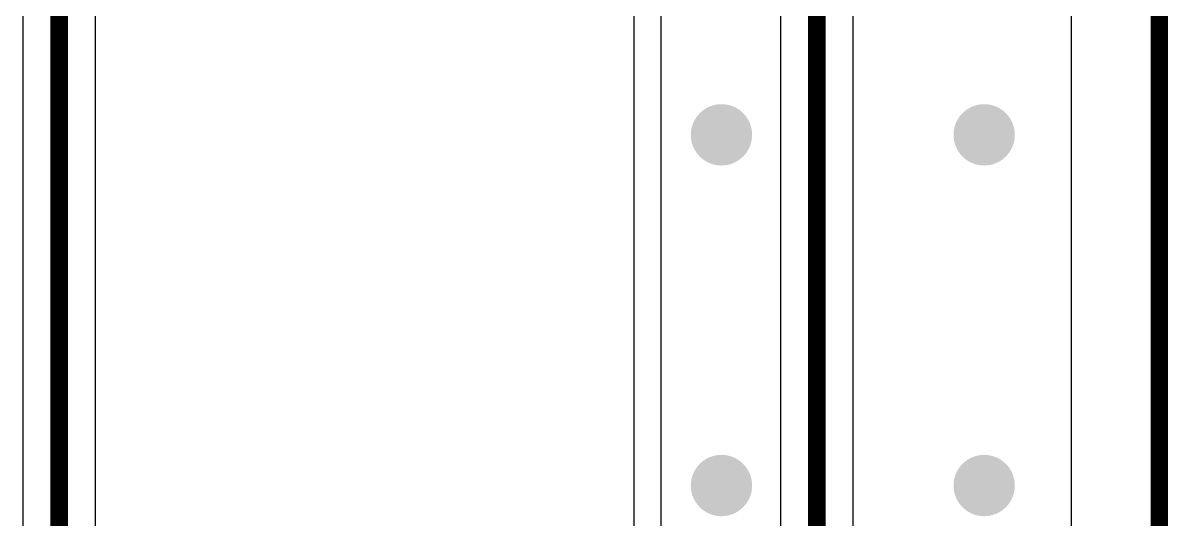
# Model space of a CAD drawing. Header units: inches. Extents: x -0.14 to 3.29, y -0.08 to 7.88.
# Drawn here: x 2.363 to 2.878, y 4.355 to 4.578 of the extents above; entities that cross this region are included whole.
import ezdxf

# ---------------------------------------------------------------- set-up
doc = ezdxf.new("R2010")
doc.units = ezdxf.units.IN
doc.header["$MEASUREMENT"] = 0
for name, color, linetype in [('Board outline', 6, 'Continuous'), ('Bottom Layer', 5, 'Continuous'), ('Top Layer', 1, 'Continuous'), ('Via Holes', 16, 'Continuous')]:
    doc.layers.add(name, color=color, linetype=linetype)

msp = doc.modelspace()

# ---------------------------------------------------------------- hatches: boundary and pattern name
at = {"layer": 'Bottom Layer'}
h = msp.add_hatch(color=5, dxfattribs=at)
edge = h.paths.add_edge_path()
edge.add_arc((2.67717, 4.52756), 0.01378, 0, 360)
h = msp.add_hatch(color=5, dxfattribs=at)
edge = h.paths.add_edge_path()
edge.add_arc((2.79528, 4.52756), 0.01378, 0, 360)
h = msp.add_hatch(color=5, dxfattribs=at)
edge = h.paths.add_edge_path()
edge.add_arc((2.67717, 4.37008), 0.01378, 0, 360)
h = msp.add_hatch(color=5, dxfattribs=at)
edge = h.paths.add_edge_path()
edge.add_arc((2.79528, 4.37008), 0.01378, 0, 360)
at = {"layer": 'Top Layer'}
h = msp.add_hatch(color=1, dxfattribs=at)
edge = h.paths.add_edge_path()
edge.add_arc((2.67717, 4.52756), 0.01378, 0, 360)
h = msp.add_hatch(color=1, dxfattribs=at)
edge = h.paths.add_edge_path()
edge.add_arc((2.79528, 4.52756), 0.01378, 0, 360)
h = msp.add_hatch(color=1, dxfattribs=at)
edge = h.paths.add_edge_path()
edge.add_arc((2.67717, 4.37008), 0.01378, 0, 360)
h = msp.add_hatch(color=1, dxfattribs=at)
edge = h.paths.add_edge_path()
edge.add_arc((2.79528, 4.37008), 0.01378, 0, 360)
at = {"layer": 'Via Holes'}
h = msp.add_hatch(color=7, dxfattribs=at)
edge = h.paths.add_edge_path()
edge.add_arc((2.67717, 4.52756), 0.00689, 0, 360)
h = msp.add_hatch(color=7, dxfattribs=at)
edge = h.paths.add_edge_path()
edge.add_arc((2.79528, 4.52756), 0.00689, 0, 360)
h = msp.add_hatch(color=7, dxfattribs=at)
edge = h.paths.add_edge_path()
edge.add_arc((2.67717, 4.37008), 0.00689, 0, 360)
h = msp.add_hatch(color=7, dxfattribs=at)
edge = h.paths.add_edge_path()
edge.add_arc((2.79528, 4.37008), 0.00689, 0, 360)

# ---------------------------------------------------------------- linework, layer by layer
at = {"layer": 'Board outline'}
msp.add_lwpolyline([(2.87402, 2.12598, 0.00787, 0.00787, 0), (2.87402, 7.51969, 0.00787, 0.00787, 0)], format="xyseb", dxfattribs=at)
at = {"layer": 'Bottom Layer'}
for p, q in [((2.83431, 6.83368), (2.83431, 3.59939)), ((2.6378, 6.73228), (2.6378, 3.71)), ((2.65003, 3.71), (2.65003, 6.73228)), ((2.36314, 4.87443), (2.36314, 4.28202)), ((2.39576, 4.28202), (2.39576, 4.87443))]:
    msp.add_line(p, q, dxfattribs=at)
msp.add_lwpolyline([(2.37945, 4.26205, 0.008, 0.008, 0), (2.37945, 4.89441, 0.008, 0.008, 0)], format="xyseb", dxfattribs=at)
at = {"layer": 'Top Layer'}
for p, q in [((2.83431, 6.83368), (2.83431, 3.59939)), ((2.73631, 4.33676), (2.73631, 4.88324)), ((2.70369, 4.86273), (2.70369, 4.33))]:
    msp.add_line(p, q, dxfattribs=at)
msp.add_lwpolyline([(2.72, 4.33, 0.008, 0.008, 0), (2.72, 4.89, 0.008, 0.008, 0)], format="xyseb", dxfattribs=at)

doc.saveas('drawing.dxf')
